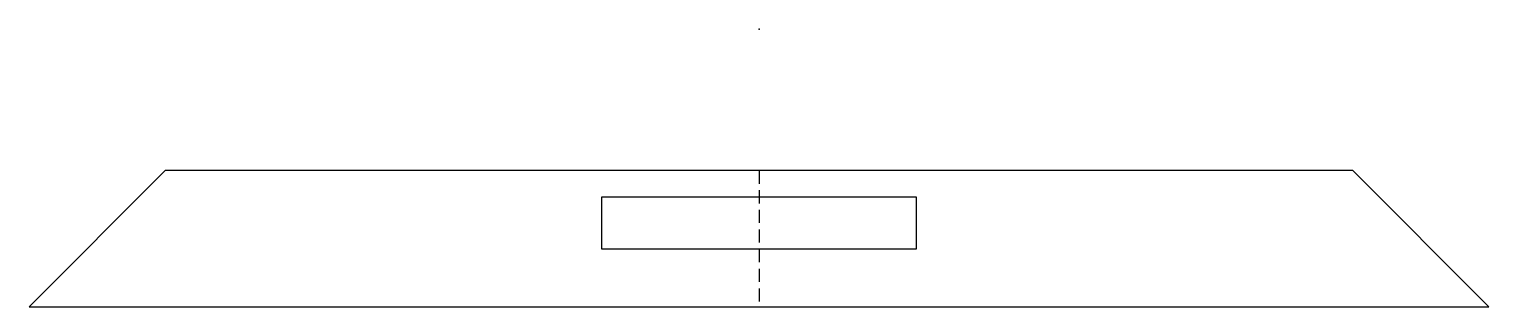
# Model space of a CAD drawing. Header units: millimetres. Extents: x -27.9 to 27.9, y -10.6 to 0.
import ezdxf

# ---------------------------------------------------------------- set-up
doc = ezdxf.new("R2010")
doc.units = ezdxf.units.MM
doc.linetypes.add('DASHED', pattern=[0.75, 0.5, -0.25])
doc.layers.get('0').update_dxf_attribs({"linetype": 'CONTINUOUS'})

msp = doc.modelspace()

# ---------------------------------------------------------------- linework, layer by layer
at = {"linetype": 'DASHED'}
msp.add_line((0, -5.4), (0, -10.6), dxfattribs=at)
for points in [[(22.683, -5.4), (-22.683, -5.4), (-27.883, -10.6), (27.883, -10.6)], [(-6, -6.4), (6, -6.4), (6, -8.4), (-6, -8.4)]]:
    msp.add_lwpolyline(points, close=True)
msp.add_point((0, 0))

doc.saveas('drawing.dxf')
